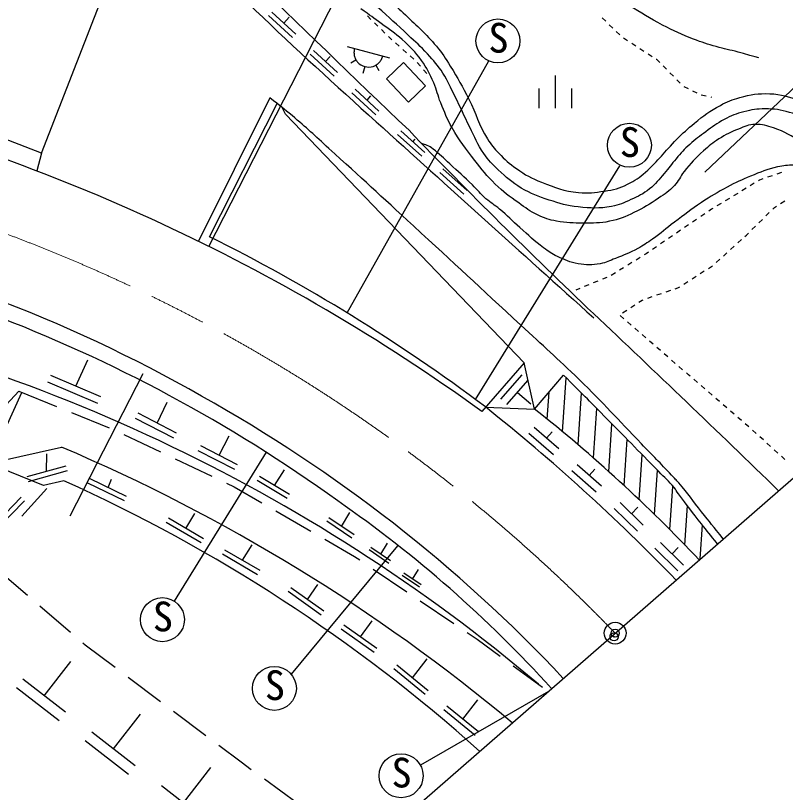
# Model space of a CAD drawing. Units: millimetres, scale not verified. Extents: x 40000 to 680000, y 20000 to 380000.
# Drawn here: x 428226 to 475709, y 259289 to 307220 of the extents above; entities that cross this region are included whole.
import ezdxf
from ezdxf.enums import TextEntityAlignment as Align

# ---------------------------------------------------------------- set-up
doc = ezdxf.new("R2010")
doc.units = ezdxf.units.MM
doc.header["$LTSCALE"] = 1000
doc.header["$PDMODE"] = 32
doc.header["$PDSIZE"] = 500
doc.linetypes.add('CHAIN', pattern=[18.5, 12, -1.5, 3.5, -1.5])
for name, color, linetype, lineweight in [('M-BGD', 7, 'Continuous', 25), ('M-BMK', 2, 'CHAIN', 13), ('M-BMK-SRVR', 3, 'Continuous', 25), ('M-STR-HTXT', 7, 'Continuous', 13), ('M-STR-STRC', 7, 'Continuous', 25), ('S-BMK-SRVR', 3, 'Continuous', 25)]:
    doc.layers.add(name, color=color, linetype=linetype, lineweight=lineweight)
doc.layers.add('M-OTRS', color=6, linetype='Continuous')
doc.styles.add('ＭＳ ゴシック', font='')
doc.styles.get('ＭＳ ゴシック').set_extended_font_data('MS Gothic')

msp = doc.modelspace()

# ---------------------------------------------------------------- linework, layer by layer
at = {"layer": 'M-BGD'}
for p, q in [((445506, 306076), (444039, 307436)), ((445302, 305856), (443835, 307216)), ((444773, 306756), (445108, 307111)), ((449931, 307192), (450146, 306982)), ((450360, 306772), (450574, 306562)), ((464411, 307072), (464628, 306864)), ((450789, 306352), (451003, 306142)), ((464844, 306656), (465060, 306448)), ((451218, 305932), (451392, 305762)), ((465277, 306241), (465493, 306033)), ((465725, 305845), (465977, 305682)), ((451392, 305762), (451434, 305725)), ((451659, 305526), (451883, 305327)), ((466229, 305518), (466480, 305355)), ((448073, 303697), (446606, 305057)), ((451302, 304586), (448696, 305292)), ((452108, 305128), (452333, 304929)), ((466732, 305191), (466983, 305028)), ((467235, 304864), (467486, 304701)), ((447869, 303477), (446402, 304837)), ((447340, 304377), (447626, 304684)), ((448895, 304305), (449218, 304491)), ((452557, 304731), (452782, 304532)), ((467738, 304537), (467766, 304519)), ((467766, 304519), (467953, 304329)), ((449764, 304070), (449646, 303636)), ((450447, 304158), (450632, 303835)), ((452999, 304326), (453194, 304098)), ((468164, 304116), (468375, 303903)), ((453389, 303870), (453582, 303644)), ((461526, 301513), (461526, 303513)), ((468586, 303689), (468797, 303476)), ((469008, 303263), (469219, 303050)), ((450437, 301098), (448970, 302458)), ((450640, 301318), (449174, 302678)), ((460526, 301513), (460526, 302713)), ((462526, 301513), (462526, 302713)), ((469434, 302841), (469703, 302709)), ((469972, 302577), (470242, 302445)), ((443913, 302136), (439504, 293293)), ((449907, 301998), (450145, 302257)), ((470520, 302337), (470811, 302266)), ((471103, 302195), (471140, 302186)), ((440190, 293577), (444353, 301792)), ((453475, 298762), (451991, 300102)), ((453274, 298539), (451790, 299880)), ((452733, 299432), (452872, 299585)), ((429818, 298737), (429533, 297630)), ((456072, 296416), (454588, 297756)), ((455871, 296193), (454387, 297534)), ((474889, 297339), (474605, 297241)), ((475456, 297534), (475173, 297436)), ((455330, 297086), (455330, 297086)), ((473789, 296875), (473533, 296719)), ((474110, 297071), (474045, 297031)), ((474322, 297144), (474110, 297071)), ((472764, 296251), (472508, 296095)), ((473276, 296563), (473020, 296407)), ((472251, 295939), (471995, 295783)), ((475410, 295624), (475661, 295787)), ((471149, 295267), (470976, 295150)), ((471227, 295315), (471149, 295267)), ((471739, 295627), (471483, 295471)), ((474924, 295275), (475026, 295375)), ((475026, 295375), (475158, 295461)), ((470728, 294981), (470480, 294812)), ((474497, 294854), (474711, 295065)), ((469736, 294306), (469488, 294138)), ((470232, 294644), (469984, 294475)), ((474069, 294433), (474283, 294644)), ((469240, 293969), (468991, 293800)), ((473642, 294013), (473855, 294223)), ((468743, 293632), (468495, 293463)), ((472767, 293192), (472989, 293393)), ((473211, 293595), (473303, 293679)), ((473303, 293679), (473428, 293802)), ((467751, 292957), (467503, 292788)), ((468247, 293294), (467999, 293126)), ((472323, 292788), (472545, 292990)), ((467111, 292521), (467004, 292455)), ((467255, 292619), (467111, 292521)), ((471879, 292384), (472101, 292586)), ((466240, 291980), (465985, 291821)), ((466749, 292297), (466495, 292138)), ((471435, 291981), (471657, 292183)), ((465730, 291663), (465476, 291504)), ((470452, 291298), (470704, 291460)), ((470957, 291621), (471210, 291782)), ((464694, 291064), (464416, 290951)), ((465221, 291346), (464966, 291188)), ((469946, 290976), (470199, 291137)), ((463582, 290613), (463304, 290500)), ((464138, 290838), (463860, 290726)), ((469076, 290421), (469187, 290492)), ((469440, 290653), (469693, 290814)), ((463025, 290388), (462776, 290287)), ((467781, 289979), (468065, 290076)), ((468349, 290173), (468632, 290270)), ((468916, 290367), (469076, 290421)), ((466671, 289538), (466868, 289667)), ((466868, 289667), (466929, 289688)), ((467213, 289785), (467497, 289882)), ((465667, 288882), (465918, 289046)), ((466169, 289210), (466420, 289374)), ((465743, 288514), (465516, 288711)), ((466196, 288121), (465969, 288318)), ((466649, 287728), (466423, 287925)), ((467102, 287335), (466876, 287532)), ((467556, 286942), (467329, 287138)), ((468009, 286549), (467782, 286745)), ((468462, 286156), (468236, 286352)), ((431935, 284358), (432675, 285987)), ((459599, 285789), (456988, 282790)), ((460236, 282944), (459599, 285789)), ((468916, 285763), (468689, 285959)), ((469369, 285370), (469142, 285566)), ((433478, 283700), (430392, 285016)), ((436072, 285109), (431566, 276340)), ((458151, 283546), (459473, 285046)), ((458526, 283215), (459849, 284715)), ((460236, 282944), (462025, 285042)), ((461967, 281543), (462192, 284872)), ((469722, 285064), (469596, 285173)), ((469823, 284977), (469722, 285064)), ((470277, 284585), (470050, 284781)), ((433302, 283289), (430217, 284604)), ((470731, 284192), (470504, 284388)), ((428433, 284040), (421916, 277236)), ((426592, 279597), (428615, 283966)), ((428433, 284040), (430750, 283100)), ((459187, 283965), (460013, 283274)), ((461017, 282320), (461130, 283992)), ((462915, 280746), (463130, 283921)), ((471185, 283800), (470958, 283996)), ((436967, 282070), (437569, 283362)), ((471639, 283408), (471412, 283604)), ((457221, 283057), (460236, 282944)), ((463862, 279928), (464068, 282969)), ((472093, 283016), (471866, 283212)), ((472547, 282623), (472320, 282819)), ((431676, 282725), (433993, 281785)), ((437992, 281142), (435615, 282365)), ((438155, 281459), (435778, 282682)), ((473001, 282231), (472774, 282427)), ((464808, 279089), (465006, 282018)), ((473455, 281839), (473228, 282035)), ((434903, 281372), (437162, 280300)), ((461397, 280119), (459891, 281435)), ((461726, 280495), (460220, 281812)), ((460973, 281153), (461316, 281536)), ((473903, 281441), (473682, 281643)), ((440779, 280088), (441398, 281294)), ((465752, 278228), (465944, 281067)), ((474347, 281036), (474125, 281239)), ((426592, 279597), (431063, 280597)), ((441908, 279507), (439649, 280670)), ((474791, 280632), (474569, 280834)), ((475234, 280228), (475012, 280430)), ((430133, 279088), (430147, 280185)), ((441753, 279206), (439494, 280368)), ((466694, 277345), (466882, 280115)), ((475678, 279824), (475456, 280026)), ((429952, 278219), (426592, 279597)), ((438065, 279872), (440324, 278800)), ((464360, 278191), (462855, 279508)), ((431337, 279425), (428929, 278751)), ((431417, 279136), (429010, 278462)), ((444197, 278228), (444814, 279189)), ((464031, 277815), (462526, 279131)), ((463608, 278849), (463962, 279234)), ((467635, 276438), (467820, 279164)), ((431207, 278518), (429952, 278219)), ((435067, 277545), (432821, 278642)), ((433944, 278093), (434153, 278621)), ((444969, 277433), (443131, 278533)), ((445116, 277678), (443278, 278778)), ((430148, 278036), (428608, 276341)), ((434936, 277275), (432689, 278373)), ((441227, 278371), (441706, 278144)), ((441706, 278144), (443412, 277158)), ((468575, 275507), (468755, 278175)), ((428563, 277498), (426813, 275714)), ((428778, 277288), (427027, 275503)), ((466932, 275769), (465505, 277169)), ((444277, 276657), (446442, 275406)), ((448328, 275707), (448845, 276561)), ((466582, 275412), (465155, 276813)), ((466219, 276469), (466607, 276885)), ((469512, 274551), (469677, 276990)), ((439816, 274942), (437657, 276202)), ((438737, 275572), (439273, 276499)), ((449102, 275181), (447554, 276233)), ((439665, 274683), (437506, 275943)), ((448962, 274975), (447414, 276026)), ((470457, 273693), (470600, 275806)), ((447308, 274906), (449128, 273854)), ((450749, 273998), (451166, 274663)), ((469430, 273317), (468003, 274718)), ((443303, 272981), (441143, 274240)), ((442223, 273611), (442829, 274572)), ((451247, 273422), (450030, 274249)), ((451358, 273585), (450141, 274411)), ((469080, 272960), (467653, 274361)), ((468717, 274017), (469088, 274404)), ((443152, 272722), (440992, 273981)), ((449128, 273854), (449457, 273631)), ((427067, 273084), (428963, 271455)), ((450286, 273071), (452357, 271671)), ((453240, 272095), (452173, 272821)), ((452706, 272458), (453079, 273037)), ((453143, 271953), (452076, 272678)), ((447249, 270476), (445209, 271922)), ((446229, 271199), (446862, 272114)), ((447075, 270232), (445035, 271677)), ((453185, 271110), (455256, 269710)), ((429722, 270803), (431618, 269174)), ((449492, 268886), (450223, 269869)), ((450512, 268164), (448473, 269609)), ((450339, 267919), (448299, 269364)), ((456085, 269150), (456693, 268739)), ((432376, 268522), (432519, 268400)), ((456693, 268739), (458117, 267695)), ((432519, 268400), (434367, 267010)), ((452705, 266351), (453608, 267524)), ((429999, 265258), (431626, 267361)), ((453673, 265559), (451737, 267142)), ((458923, 267103), (460731, 265777)), ((453483, 265327), (451547, 266909)), ((431314, 264241), (428685, 266275)), ((435166, 266409), (437164, 264906)), ((430907, 263715), (428278, 265749)), ((456770, 263028), (454834, 264610)), ((455802, 263819), (456741, 264995)), ((434266, 261973), (435922, 264115)), ((437963, 264305), (439961, 262803)), ((456580, 262796), (454644, 264378)), ((435604, 260938), (432927, 263008)), ((435190, 260403), (432513, 262473)), ((440760, 262202), (442131, 261171)), ((438581, 258651), (440267, 260831)), ((442131, 261171), (442767, 260710)), ((443577, 260124), (445602, 258658)), ((439944, 257597), (437218, 259705))]:
    msp.add_line(p, q, dxfattribs=at)
msp.add_lwpolyline([(452155, 304315), (453518, 302880), (452464, 301879), (451101, 303313)], close=True, dxfattribs=at)
msp.add_lwpolyline([(459599, 285789), (444882, 301143), (444671, 301540)], dxfattribs=at)
for centre, radius, start, end in [((1145663, 1027472), 1004738, 224.76531, 226.37774), ((639744, 513474), 284796, 224.27692, 228.34989), ((396162, 213687), 91467, 68.41061, 89.86112), ((449999, 304939), 900, 177.2362, 179.3988), ((449999, 304939), 900, 179.3988, 180.2222), ((449999, 304939), 900, 180.2222, 182.0841), ((449999, 304939), 900, 175.3324, 177.2362), ((449999, 304939), 900, 182.0841, 183.5418), ((449102, 304866), 2.4, 94.6545, 274.6545), ((449999, 304939), 900, 183.5418, 184.5005), ((449999, 304939), 900, 173.1921, 175.3324), ((449999, 304939), 900, 184.8084, 189.1807), ((449999, 304939), 900, 172.2398, 173.1921), ((449107, 305062), 1.5, 82.1427, 262.1427), ((449999, 304939), 900, 169.8588, 172.0457), ((449999, 304939), 900, 168.3504, 169.8588), ((449999, 304939), 900, 166.2872, 168.3504), ((449999, 304939), 900, 164.8385, 166.2872), ((449130, 305174), 0.2, 74.8246, 254.8246), ((449999, 304939), 900, 189.1807, 191.1835), ((449999, 304939), 900, 191.1835, 200.913), ((449999, 304939), 900, 200.913, 202.5558), ((449999, 304939), 900, 202.5558, 204.6516), ((449999, 304939), 900, 204.6516, 205.8533), ((449999, 304939), 900, 205.8533, 207.9211), ((449999, 304939), 900, 207.9211, 212.5379), ((449999, 304939), 900, 212.5379, 214.5855), ((449999, 304939), 900, 214.5855, 221.4924), ((449999, 304939), 900, 318.4936, 320.4963), ((449999, 304939), 900, 320.4963, 324.8687), ((450736, 304423), 2.4, 235.0226, 55.0226), ((449999, 304939), 900, 325.1765, 326.1353), ((449999, 304939), 900, 326.1353, 327.593), ((449999, 304939), 900, 327.593, 329.4548), ((449999, 304939), 900, 329.4548, 330.2782), ((449999, 304939), 900, 330.2782, 332.4409), ((449999, 304939), 900, 332.4409, 334.3446), ((449999, 304939), 900, 334.3446, 336.4849), ((449999, 304939), 900, 336.4849, 337.4373), ((450831, 304595), 1.5, 247.5343, 67.5344), ((449999, 304939), 900, 337.6314, 339.8182), ((449999, 304939), 900, 339.8182, 341.3266), ((449999, 304939), 900, 341.3266, 343.3898), ((449999, 304939), 900, 343.3898, 344.8385), ((450868, 304704), 0.2, 254.8524, 74.8524), ((449999, 304939), 900, 221.4924, 288.1846), ((449999, 304939), 900, 288.1846, 295.0915), ((449999, 304939), 900, 295.0915, 297.1392), ((449999, 304939), 900, 297.1392, 301.7559), ((449999, 304939), 900, 301.7559, 303.8238), ((449999, 304939), 900, 303.8238, 305.0255), ((449999, 304939), 900, 305.0255, 307.1213), ((449999, 304939), 900, 307.1213, 308.764), ((449999, 304939), 900, 308.764, 318.4936), ((386781, 185714), 119804, 54.12484, 76.05447), ((3364128, 3517853), 4340467, 227.83432, 228.07276), ((708638, 546530), 355414, 223.88813, 226.4745), ((394926, 205366), 90258, 60.26371, 96.89477), ((393757, 202059), 92792, 54.15372, 84.38261), ((391131, 195101), 110020, 53.08982, 63.51872), ((391806, 184809), 106309, 49.76671, 79.81342), ((-299099, -519507), 1111547, 45.83919, 46.65373), ((395103, 203583), 91725, 43.16288, 60.9121), ((381595, 187960), 121502, 44.02071, 51.51643), ((402234, 209519), 93570, 43.25062, 51.69322), ((387502, 178230), 111249, 50.10436, 66.9483), ((390058, 187232), 100132, 48.16176, 65.73561), ((403840, 213508), 77620, 42.25676, 55.23794)]:
    msp.add_arc(centre, radius, start, end, dxfattribs=at)
for points, knots in [([(489421, 290221), (489063, 290648), (488944, 290777), (488604, 291100), (488153, 291529), (487840, 291700), (487347, 292081), (486588, 292669), (486162, 292997), (485397, 293577), (484666, 294132), (484244, 294426), (483518, 294989), (482870, 295492), (482495, 295762), (481879, 296305), (481128, 296968), (480770, 297405), (480060, 298112), (479522, 298649), (479246, 298976), (478684, 299488), (478161, 299965), (477872, 300248), (477272, 300625), (476791, 300927), (476503, 301093), (475956, 301247), (475383, 301408), (475043, 301462), (474448, 301462), (473934, 301463), (473642, 301411), (473144, 301283), (472648, 301156), (472377, 301043), (471924, 300804), (471456, 300558), (471227, 300361), (470799, 300050), (470400, 299761), (470171, 299603), (469806, 299273), (469453, 298953), (469282, 298745), (468968, 298387), (468666, 298043), (468529, 297822), (468226, 297478), (467886, 297091), (467720, 296841), (467317, 296521), (466915, 296201), (466644, 296082), (466180, 295862), (465733, 295650), (465470, 295535), (464983, 295444), (464193, 295296), (463726, 295334), (462925, 295408), (462212, 295473), (461823, 295615), (461142, 295838), (460446, 296067), (460045, 296198), (459419, 296580), (458815, 296950), (458515, 297223), (457995, 297705), (457610, 298063), (457401, 298280), (457098, 298710), (456684, 299298), (456560, 299695), (456236, 300338), (455866, 301073), (455695, 301503), (455327, 302240), (455047, 302801), (454925, 303137), (454585, 303664), (454261, 304167), (454028, 304415), (453628, 304861), (453198, 305341), (452912, 305567), (452443, 306009), (451715, 306698), (451294, 307070), (450553, 307744), (449772, 308455), (449316, 308833), (448543, 309551), (447549, 310473), (446978, 310977), (446042, 311956), (445247, 312788), (444828, 313279), (444115, 314182), (443403, 315084), (442977, 315573), (442356, 316539), (442089, 316956), (442013, 317232), (441794, 317676), (441167, 318942), (440805, 319646), (440190, 320919), (439872, 321577), (439694, 321947), (439403, 322618), (439084, 323350), (438963, 323785), (438637, 324514), (438145, 325613), (437812, 326202), (437273, 327278), (436756, 328310), (436470, 328890), (435933, 329911), (435669, 330412), (435585, 330573), (435251, 331191)], [0, 0, 0, 0, 1, 1, 1, 2, 2, 2, 3, 3, 3, 4, 4, 4, 5, 5, 5, 6, 6, 6, 7, 7, 7, 8, 8, 8, 9, 9, 9, 10, 10, 10, 11, 11, 11, 12, 12, 12, 13, 13, 13, 14, 14, 14, 15, 15, 15, 16, 16, 16, 17, 17, 17, 18, 18, 18, 19, 19, 19, 20, 20, 20, 21, 21, 21, 22, 22, 22, 23, 23, 23, 24, 24, 24, 25, 25, 25, 26, 26, 26, 27, 27, 27, 28, 28, 28, 29, 29, 29, 30, 30, 30, 31, 31, 31, 32, 32, 32, 33, 33, 33, 34, 34, 34, 35, 35, 35, 36, 36, 36, 37, 37, 37, 38, 38, 38, 39, 39, 39, 40, 40, 40, 41, 41, 41, 41]), ([(435927, 331096), (436175, 330740), (436241, 330634), (436429, 330330), (436786, 329754), (436931, 329400), (437243, 328798), (437570, 328167), (437754, 327814), (438069, 327177), (438421, 326460), (438621, 326060), (438954, 325334), (439494, 324156), (439754, 323477), (440272, 322289), (440619, 321493), (440790, 321037), (441166, 320255), (441388, 319791), (441540, 319545), (441776, 319088), (442099, 318464), (442214, 318078), (442590, 317485), (442835, 317096), (442997, 316895), (443272, 316527), (443782, 315844), (444081, 315471), (444612, 314804), (445253, 313999), (445583, 313521), (446287, 312770), (447060, 311945), (447577, 311566), (448405, 310796), (449155, 310098), (449570, 309702), (450325, 309011), (451080, 308319), (451528, 307959), (452272, 307256), (453040, 306530), (453492, 306140), (454178, 305337), (454561, 304890), (454725, 304598), (455040, 304101), (455527, 303330), (455757, 302871), (456177, 302061), (456664, 301119), (456768, 300502), (457337, 299608), (457574, 299237), (457724, 299036), (458031, 298722), (458425, 298319), (458663, 298106), (459120, 297777), (459677, 297376), (460026, 297192), (460664, 296939), (461525, 296597), (462027, 296396), (462949, 296305), (463569, 296244), (463925, 296296), (464541, 296389), (465118, 296476), (465454, 296546), (465977, 296808), (466440, 297040), (466689, 297206), (467077, 297550), (467896, 298276), (468230, 298810), (469004, 299584), (469411, 299991), (469649, 300210), (470093, 300577), (470679, 301061), (471034, 301305), (471696, 301678), (472135, 301925), (472408, 302023), (472893, 302156), (473592, 302349), (474010, 302427), (474736, 302396), (475468, 302364), (475879, 302233), (476566, 301977), (476992, 301818), (477199, 301656), (477583, 301415), (478038, 301129), (478255, 300914), (478672, 300577), (478943, 300359), (479077, 300216), (479342, 299991), (480000, 299432), (480373, 299124), (481041, 298579), (481698, 298043), (482074, 297753), (482729, 297215), (483605, 296494), (484084, 296076), (484954, 295348), (485631, 294781), (486034, 294491), (486689, 293900), (487153, 293482), (487380, 293213), (487826, 292775), (488658, 291958), (488928, 291705), (489976, 290704)], [0, 0, 0, 0, 1, 1, 1, 2, 2, 2, 3, 3, 3, 4, 4, 4, 5, 5, 5, 6, 6, 6, 7, 7, 7, 8, 8, 8, 9, 9, 9, 10, 10, 10, 11, 11, 11, 12, 12, 12, 13, 13, 13, 14, 14, 14, 15, 15, 15, 16, 16, 16, 17, 17, 17, 18, 18, 18, 19, 19, 19, 20, 20, 20, 21, 21, 21, 22, 22, 22, 23, 23, 23, 24, 24, 24, 25, 25, 25, 26, 26, 26, 27, 27, 27, 28, 28, 28, 29, 29, 29, 30, 30, 30, 31, 31, 31, 32, 32, 32, 33, 33, 33, 34, 34, 34, 35, 35, 35, 36, 36, 36, 37, 37, 37, 38, 38, 38, 39, 39, 39, 40, 40, 40, 40]), ([(474059, 304606), (473449, 304786), (473288, 304833), (472791, 304965), (472265, 305105), (471961, 305146), (471439, 305300), (470886, 305463), (470575, 305555), (470039, 305767), (469276, 306068), (468854, 306255), (468124, 306628), (467288, 307055), (466862, 307370), (466054, 307849), (465717, 308049), (465523, 308153), (465193, 308363), (464541, 308778), (464181, 309022), (463565, 309488), (462852, 310028), (462456, 310336), (461782, 310924), (461080, 311538), (460702, 311900), (460035, 312551), (459224, 313344), (458767, 313788), (458025, 314645), (457629, 315104), (457396, 315357), (457068, 315866), (456836, 316225), (456706, 316428), (456517, 316811), (456429, 316991), (456397, 317054), (456302, 317278)], [0, 0, 0, 0, 1, 1, 1, 2, 2, 2, 3, 3, 3, 4, 4, 4, 5, 5, 5, 6, 6, 6, 7, 7, 7, 8, 8, 8, 9, 9, 9, 10, 10, 10, 11, 11, 11, 12, 12, 12, 13, 13, 13, 13]), ([(488618, 289521), (488350, 289866), (488256, 289974), (487993, 290235), (487638, 290586), (487372, 290705), (486988, 291024), (486460, 291463), (486174, 291719), (485660, 292173), (484960, 292790), (484571, 293140), (483883, 293770), (483337, 294269), (483051, 294570), (482501, 295063), (481941, 295563), (481613, 295827), (481047, 296319), (480548, 296753), (480293, 297025), (479772, 297432), (479293, 297807), (479008, 297996), (478498, 298329), (477811, 298779), (477421, 299025), (476703, 299424), (476046, 299790), (475691, 300039), (474980, 300286), (474555, 300433), (474299, 300515), (473850, 300504), (473428, 300494), (473201, 300369), (472808, 300214), (472319, 300020), (472046, 299893), (471606, 299604), (471213, 299346), (470998, 299188), (470655, 298868), (470154, 298401), (469875, 298131), (469452, 297593), (469200, 297272), (469136, 297032), (468860, 296732), (468530, 296373), (468287, 296229), (467884, 295954), (467317, 295566), (466986, 295360), (466365, 295063), (465801, 294793), (465469, 294653), (464857, 294524), (464243, 294395), (463881, 294419), (463254, 294417), (462602, 294414), (462230, 294415), (461591, 294536), (461117, 294626), (460853, 294713), (460418, 294919), (459932, 295149), (459694, 295346), (459257, 295661), (458669, 296085), (458323, 296310), (457809, 296822), (457276, 297352), (457017, 297689), (456553, 298281), (455963, 299035), (455627, 299460), (455153, 300292), (454825, 300868), (454693, 301220), (454447, 301835), (454258, 302309), (454224, 302602), (454016, 303068), (453764, 303631), (453619, 303953), (453262, 304456), (452868, 305011), (452583, 305279), (452078, 305736), (451603, 306166), (451288, 306349), (450773, 306729), (450289, 307087), (450131, 307200), (449523, 307630)], [0, 0, 0, 0, 1, 1, 1, 2, 2, 2, 3, 3, 3, 4, 4, 4, 5, 5, 5, 6, 6, 6, 7, 7, 7, 8, 8, 8, 9, 9, 9, 10, 10, 10, 11, 11, 11, 12, 12, 12, 13, 13, 13, 14, 14, 14, 15, 15, 15, 16, 16, 16, 17, 17, 17, 18, 18, 18, 19, 19, 19, 20, 20, 20, 21, 21, 21, 22, 22, 22, 23, 23, 23, 24, 24, 24, 25, 25, 25, 26, 26, 26, 27, 27, 27, 28, 28, 28, 29, 29, 29, 30, 30, 30, 31, 31, 31, 32, 32, 32, 32]), ([(471877, 274931), (471223, 275742), (471057, 275948), (470535, 276603), (469984, 277295), (469712, 277714), (469131, 278382), (468962, 278576), (468861, 278680), (468684, 278868), (467967, 279630), (467553, 280046), (466826, 280799), (465329, 282349), (464536, 283263), (462985, 284759), (461600, 286096), (460793, 286812), (459383, 288122), (456806, 290515), (455360, 291854), (452772, 294236), (450734, 296112), (449595, 297165), (447542, 299025), (446664, 299821), (446190, 300287), (445277, 301043), (444751, 301479), (444576, 301623), (443913, 302136)], [0, 0, 0, 0, 1, 1, 1, 2, 2, 2, 3, 3, 3, 4, 4, 4, 5, 5, 5, 6, 6, 6, 7, 7, 7, 8, 8, 8, 9, 9, 9, 10, 10, 10, 10]), ([(487818, 288824), (487662, 288922), (487618, 288957), (487495, 289050), (487195, 289275), (487066, 289447), (486793, 289704), (486234, 290229), (485907, 290509), (485365, 291052), (484804, 291614), (484508, 291948), (483957, 292520), (483379, 293120), (483067, 293468), (482473, 294051), (481860, 294654), (481526, 295003), (480870, 295559), (480343, 296006), (480022, 296226), (479458, 296624), (478982, 296960), (478717, 297156), (478202, 297426), (477852, 297608), (477649, 297706), (477268, 297809), (476865, 297918), (476632, 297985), (476215, 297988), (475825, 297991), (475602, 297968), (475222, 297881), (474552, 297726), (474194, 297569), (473559, 297306), (472983, 297068), (472661, 296929), (472111, 296636), (471474, 296297), (471133, 296077), (470531, 295679), (469859, 295233), (469503, 294953), (468856, 294470), (468325, 294074), (468057, 293812), (467516, 293429), (467168, 293183), (466967, 293051), (466595, 292843), (466082, 292556), (465764, 292453), (465219, 292233), (464861, 292088), (464664, 291981), (464285, 291910), (463762, 291811), (463447, 291822), (462921, 291910), (462399, 291997), (462122, 292132), (461641, 292352), (461284, 292516), (461110, 292661), (460791, 292891), (460184, 293330), (459893, 293640), (459332, 294135), (458833, 294575), (458586, 294859), (458075, 295284), (457760, 295547), (457546, 295648), (457238, 295918), (456887, 296225), (456734, 296443), (456400, 296768), (455863, 297288), (455552, 297568), (455000, 298072), (454604, 298434), (454401, 298660), (453974, 298986), (453840, 299088), (453759, 299141), (453605, 299209), (453484, 299262), (453434, 299279), (453285, 299318)], [0, 0, 0, 0, 1, 1, 1, 2, 2, 2, 3, 3, 3, 4, 4, 4, 5, 5, 5, 6, 6, 6, 7, 7, 7, 8, 8, 8, 9, 9, 9, 10, 10, 10, 11, 11, 11, 12, 12, 12, 13, 13, 13, 14, 14, 14, 15, 15, 15, 16, 16, 16, 17, 17, 17, 18, 18, 18, 19, 19, 19, 20, 20, 20, 21, 21, 21, 22, 22, 22, 23, 23, 23, 24, 24, 24, 25, 25, 25, 26, 26, 26, 27, 27, 27, 28, 28, 28, 29, 29, 29, 30, 30, 30, 30]), ([(471522, 274621), (471038, 275219), (470915, 275374), (470531, 275861), (469964, 276580), (469645, 276982), (469103, 277719), (468997, 277864), (468960, 277962), (468847, 278101), (468509, 278517), (468266, 278703), (467892, 279087), (466577, 280436), (465837, 281188), (464513, 282529), (463543, 283512), (463238, 283820), (462025, 285042)], [0, 0, 0, 0, 1, 1, 1, 2, 2, 2, 3, 3, 3, 4, 4, 4, 5, 5, 5, 6, 6, 6, 6])]:
    msp.add_open_spline(points, degree=3, knots=knots, dxfattribs=at)
at = {"layer": 'M-BMK'}
msp.add_arc((392143, 198673), 101492, 43.95537, 75.25104, dxfattribs=at)
at = {"layer": 'M-BMK-SRVR'}
msp.add_line((430843, 239168), (497293, 297082), dxfattribs=at)
msp.add_point((465205, 269119), dxfattribs=at)
at = {"layer": 'M-OTRS'}
msp.add_point((465138, 268891), dxfattribs=at)
at = {"layer": 'M-STR-HTXT'}
msp.add_line((480072, 306404), (470739, 297555), dxfattribs=at)
at = {"layer": 'M-STR-STRC'}
for p, q in [((440151, 292973), (449308, 310896)), ((429818, 298737), (433684, 308651)), ((448672, 288874), (457405, 304419)), ((456587, 283531), (465489, 297946)), ((443679, 280277), (438005, 271100)), ((451785, 274497), (445231, 266580)), ((461087, 265527), (453192, 260974))]:
    msp.add_line(p, q, dxfattribs=at)
for centre in [(457978, 305651), (466082, 299216), (437282, 269950), (444188, 265710), (452002, 260319)]:
    msp.add_circle(centre, 1358, dxfattribs=at)
at = {"layer": 'S-BMK-SRVR'}
msp.add_circle((465205, 269119), 674, dxfattribs=at)

# ---------------------------------------------------------------- texts
at = {"layer": 'M-STR-STRC', "style": 'ＭＳ ゴシック'}
for p in [(457385, 304381), (465489, 297946), (436689, 268680), (443595, 264440), (451409, 259048)]:
    msp.add_text('S', height=1833, dxfattribs=at).set_placement(p, align=Align.BOTTOM_LEFT)

doc.saveas('drawing.dxf')
